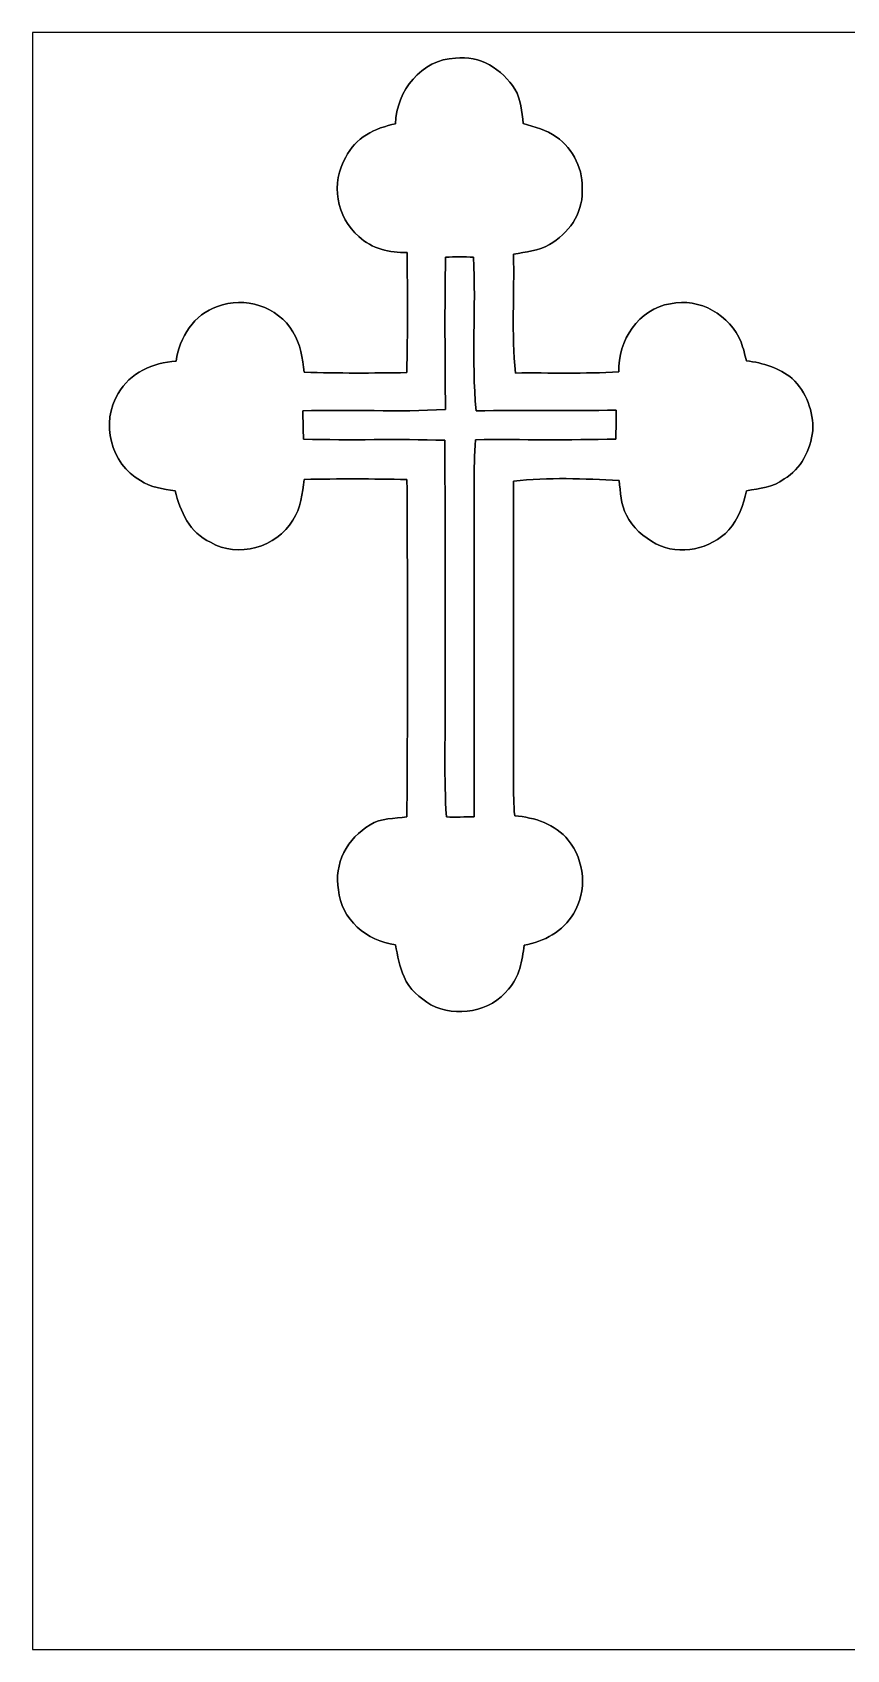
# Model space of a CAD drawing. Header units: centimetres. Extents: x -16.8 to 16.8, y -16.7 to 16.7.
# Drawn here: x -16.77 to 0, y -16.67 to 16.67 of the extents above; entities that cross this region are included whole.
import ezdxf

# ---------------------------------------------------------------- set-up
doc = ezdxf.new("R2010")
doc.units = ezdxf.units.CM
doc.header["$MEASUREMENT"] = 0
doc.layers.add('Layer 1', color=7, linetype='Continuous')

msp = doc.modelspace()

# ---------------------------------------------------------------- linework, layer by layer
at = {"layer": 'Layer 1', "color": 7}
for points, knots in [([(-16.77458, 16.66875), (-16.77458, 16.66875), (16.77458, 16.66875), (16.77458, 16.66875), (16.77458, 16.66875), (16.77458, 16.66875), (16.77458, -16.66875), (16.77458, -16.66875), (16.77458, -16.66875), (16.77458, -16.66875), (-16.77458, -16.66875), (-16.77458, -16.66875), (-16.77458, -16.66875), (-16.77458, -16.66875), (-16.77458, 16.66875), (-16.77458, 16.66875), (-16.77458, 16.66875), (-16.77458, 16.66875), (-16.77458, 16.66875), (-16.77458, 16.66875)], [0, 0, 0, 0, 0.16666667, 0.16666667, 0.16666667, 0.16666667, 0.33333333, 0.33333333, 0.33333333, 0.33333333, 0.5, 0.5, 0.5, 0.5, 0.66666667, 0.66666667, 0.66666667, 0.66666667, 1, 1, 1, 1]), ([(-9.29146, 14.78492), (-9.70351, 14.70131), (-10.13319, 14.49564), (-10.31769, 14.09241), (-10.31769, 14.09241), (-10.63413, 13.57771), (-10.5089, 12.84817), (-10.04605, 12.46117), (-10.04605, 12.46117), (-9.78535, 12.2047), (-9.41035, 12.12497), (-9.05616, 12.12885), (-9.05616, 12.12885), (-9.04275, 11.30476), (-9.04205, 10.48032), (-9.06039, 9.65623), (-9.06039, 9.65623), (-9.76418, 9.64106), (-10.46868, 9.64283), (-11.17247, 9.66082), (-11.17247, 9.66082), (-11.21728, 9.94622), (-11.24409, 10.25031), (-11.41024, 10.49655), (-11.41024, 10.49655), (-11.71011, 11.01972), (-12.4079, 11.22962), (-12.96317, 11.02078), (-12.96317, 11.02078), (-13.44013, 10.85638), (-13.74634, 10.37837), (-13.81548, 9.89365), (-13.81548, 9.89365), (-14.28679, 9.86261), (-14.77151, 9.65129), (-15.00399, 9.22091), (-15.00399, 9.22091), (-15.38182, 8.63318), (-15.15498, 7.76993), (-14.54926, 7.42985), (-14.54926, 7.42985), (-14.33865, 7.28592), (-14.08007, 7.25311), (-13.83383, 7.21995), (-13.83383, 7.21995), (-13.73082, 6.79662), (-13.52797, 6.34612), (-13.10605, 6.15738), (-13.10605, 6.15738), (-12.54054, 5.82119), (-11.74009, 6.05472), (-11.4106, 6.61317), (-11.4106, 6.61317), (-11.23456, 6.85588), (-11.2201, 7.16774), (-11.17247, 7.45314), (-11.17247, 7.45314), (-10.46762, 7.46831), (-9.76242, 7.46725), (-9.05792, 7.44961), (-9.05792, 7.44961), (-9.04416, 5.13221), (-9.03958, 2.81446), (-9.06039, 0.49706), (-9.06039, 0.49706), (-9.31263, 0.4572), (-9.59803, 0.48013), (-9.81886, 0.3302), (-9.81886, 0.3302), (-10.27606, 0.06879), (-10.57487, -0.47907), (-10.46903, -1.00789), (-10.46903, -1.00789), (-10.42247, -1.61325), (-9.87531, -2.06869), (-9.29499, -2.13854), (-9.29499, -2.13854), (-9.2456, -2.36185), (-9.2135, -2.59292), (-9.11754, -2.80282), (-9.11754, -2.80282), (-9.01665, -3.05752), (-8.78805, -3.23321), (-8.56615, -3.37891), (-8.56615, -3.37891), (-8.04369, -3.63961), (-7.3279, -3.53236), (-6.96666, -3.05259), (-6.96666, -3.05259), (-6.74017, -2.80846), (-6.68302, -2.46486), (-6.64422, -2.14701), (-6.64422, -2.14701), (-6.23817, -2.0768), (-5.83918, -1.86337), (-5.62751, -1.4986), (-5.62751, -1.4986), (-5.3407, -1.03858), (-5.39044, -0.40076), (-5.73652, 0.01552), (-5.73652, 0.01552), (-5.99546, 0.35313), (-6.42973, 0.48366), (-6.83824, 0.52105), (-6.83824, 0.52105), (-6.86118, 0.75212), (-6.85941, 0.98531), (-6.86223, 1.21708), (-6.86223, 1.21708), (-6.86259, 3.2833), (-6.85871, 5.34952), (-6.86364, 7.41574), (-6.86364, 7.41574), (-6.14221, 7.50147), (-5.4102, 7.46866), (-4.6863, 7.43091), (-4.6863, 7.43091), (-4.6549, 7.19208), (-4.65984, 6.9342), (-4.53496, 6.71971), (-4.53496, 6.71971), (-4.4136, 6.45478), (-4.17759, 6.26463), (-3.92853, 6.12422), (-3.92853, 6.12422), (-3.43606, 5.87304), (-2.79964, 6.01698), (-2.42429, 6.41068), (-2.42429, 6.41068), (-2.2292, 6.64034), (-2.12654, 6.92926), (-2.06022, 7.21889), (-2.06022, 7.21889), (-1.79599, 7.27287), (-1.50848, 7.28839), (-1.28799, 7.46196), (-1.28799, 7.46196), (-0.93804, 7.66551), (-0.74542, 8.06344), (-0.69638, 8.45397), (-0.69638, 8.45397), (-0.68298, 8.84978), (-0.82726, 9.26042), (-1.1236, 9.53029), (-1.1236, 9.53029), (-1.38324, 9.75854), (-1.7272, 9.85097), (-2.06163, 9.9), (-2.06163, 9.9), (-2.09762, 10.02736), (-2.1269, 10.15647), (-2.17488, 10.27994), (-2.17488, 10.27994), (-2.39713, 10.83839), (-3.03213, 11.2074), (-3.62867, 11.07581), (-3.62867, 11.07581), (-4.2859, 10.97315), (-4.71558, 10.30887), (-4.69194, 9.66964), (-4.69194, 9.66964), (-5.40103, 9.62836), (-6.11223, 9.65376), (-6.82202, 9.64671), (-6.82202, 9.64671), (-6.90845, 10.45916), (-6.84248, 11.27901), (-6.86259, 12.09463), (-6.86259, 12.09463), (-6.61282, 12.15037), (-6.34471, 12.15461), (-6.12316, 12.29783), (-6.12316, 12.29783), (-5.7344, 12.51126), (-5.43384, 12.93283), (-5.44936, 13.38792), (-5.44936, 13.38792), (-5.41584, 13.82219), (-5.62328, 14.26669), (-5.9817, 14.51363), (-5.9817, 14.51363), (-6.18243, 14.66039), (-6.42938, 14.71542), (-6.66186, 14.79091), (-6.66186, 14.79091), (-6.69608, 15.02939), (-6.70384, 15.28586), (-6.83366, 15.49753), (-6.83366, 15.49753), (-7.08907, 15.90393), (-7.56391, 16.21084), (-8.05991, 16.13464), (-8.05991, 16.13464), (-8.75489, 16.12265), (-9.28088, 15.45272), (-9.29146, 14.78492)], [0, 0, 0, 0, 0.02, 0.02, 0.02, 0.02, 0.04, 0.04, 0.04, 0.04, 0.06, 0.06, 0.06, 0.06, 0.08, 0.08, 0.08, 0.08, 0.1, 0.1, 0.1, 0.1, 0.12, 0.12, 0.12, 0.12, 0.14, 0.14, 0.14, 0.14, 0.16, 0.16, 0.16, 0.16, 0.18, 0.18, 0.18, 0.18, 0.2, 0.2, 0.2, 0.2, 0.22, 0.22, 0.22, 0.22, 0.24, 0.24, 0.24, 0.24, 0.26, 0.26, 0.26, 0.26, 0.28, 0.28, 0.28, 0.28, 0.3, 0.3, 0.3, 0.3, 0.32, 0.32, 0.32, 0.32, 0.34, 0.34, 0.34, 0.34, 0.36, 0.36, 0.36, 0.36, 0.38, 0.38, 0.38, 0.38, 0.4, 0.4, 0.4, 0.4, 0.42, 0.42, 0.42, 0.42, 0.44, 0.44, 0.44, 0.44, 0.46, 0.46, 0.46, 0.46, 0.48, 0.48, 0.48, 0.48, 0.5, 0.5, 0.5, 0.5, 0.52, 0.52, 0.52, 0.52, 0.54, 0.54, 0.54, 0.54, 0.56, 0.56, 0.56, 0.56, 0.58, 0.58, 0.58, 0.58, 0.6, 0.6, 0.6, 0.6, 0.62, 0.62, 0.62, 0.62, 0.64, 0.64, 0.64, 0.64, 0.66, 0.66, 0.66, 0.66, 0.68, 0.68, 0.68, 0.68, 0.7, 0.7, 0.7, 0.7, 0.72, 0.72, 0.72, 0.72, 0.74, 0.74, 0.74, 0.74, 0.76, 0.76, 0.76, 0.76, 0.78, 0.78, 0.78, 0.78, 0.8, 0.8, 0.8, 0.8, 0.82, 0.82, 0.82, 0.82, 0.84, 0.84, 0.84, 0.84, 0.86, 0.86, 0.86, 0.86, 0.88, 0.88, 0.88, 0.88, 0.9, 0.9, 0.9, 0.9, 0.92, 0.92, 0.92, 0.92, 0.94, 0.94, 0.94, 0.94, 0.96, 0.96, 0.96, 0.96, 1, 1, 1, 1]), ([(-8.26135, 12.03713), (-8.06909, 12.03889), (-7.87682, 12.03889), (-7.68421, 12.03713), (-7.68421, 12.03713), (-7.63623, 10.98197), (-7.73042, 9.92187), (-7.63305, 8.86919), (-7.63305, 8.86919), (-6.67068, 8.87554), (-5.7083, 8.86672), (-4.74592, 8.88047), (-4.74592, 8.88047), (-4.74839, 8.68186), (-4.75051, 8.48289), (-4.75439, 8.28393), (-4.75439, 8.28393), (-5.71818, 8.26064), (-6.68232, 8.27828), (-7.64611, 8.27193), (-7.64611, 8.27193), (-7.68703, 7.66163), (-7.67151, 7.04956), (-7.67362, 6.43819), (-7.67362, 6.43819), (-7.67256, 4.45911), (-7.67221, 2.48003), (-7.67362, 0.50094), (-7.67362, 0.50094), (-7.86412, 0.4953), (-8.05462, 0.48824), (-8.24477, 0.49742), (-8.24477, 0.49742), (-8.29628, 1.28905), (-8.26594, 2.0828), (-8.27229, 2.87514), (-8.27229, 2.87514), (-8.27828, 4.67042), (-8.2617, 6.46606), (-8.28075, 8.26135), (-8.28075, 8.26135), (-9.24983, 8.28851), (-10.21927, 8.25817), (-11.18835, 8.28181), (-11.18835, 8.28181), (-11.19434, 8.4769), (-11.19964, 8.67163), (-11.20493, 8.86636), (-11.20493, 8.86636), (-10.22526, 8.90305), (-9.24278, 8.83038), (-8.26417, 8.89776), (-8.26417, 8.89776), (-8.27158, 9.9441), (-8.28463, 10.99079), (-8.26135, 12.03713)], [0, 0, 0, 0, 0.06666667, 0.06666667, 0.06666667, 0.06666667, 0.13333333, 0.13333333, 0.13333333, 0.13333333, 0.2, 0.2, 0.2, 0.2, 0.26666667, 0.26666667, 0.26666667, 0.26666667, 0.33333333, 0.33333333, 0.33333333, 0.33333333, 0.4, 0.4, 0.4, 0.4, 0.46666667, 0.46666667, 0.46666667, 0.46666667, 0.53333333, 0.53333333, 0.53333333, 0.53333333, 0.6, 0.6, 0.6, 0.6, 0.66666667, 0.66666667, 0.66666667, 0.66666667, 0.73333333, 0.73333333, 0.73333333, 0.73333333, 0.8, 0.8, 0.8, 0.8, 0.86666667, 0.86666667, 0.86666667, 0.86666667, 1, 1, 1, 1])]:
    msp.add_open_spline(points, degree=3, knots=knots, dxfattribs=at)
at = {"layer": 'Layer 1', "color": 253}
for points, knots in [([(-9.29146, 14.78492), (-9.28088, 15.45272), (-8.75489, 16.12265), (-8.05991, 16.13464), (-8.05991, 16.13464), (-7.56391, 16.21084), (-7.08907, 15.90393), (-6.83366, 15.49753), (-6.83366, 15.49753), (-6.70384, 15.28586), (-6.69608, 15.02939), (-6.66186, 14.79091), (-6.66186, 14.79091), (-6.42938, 14.71542), (-6.18243, 14.66039), (-5.9817, 14.51363), (-5.9817, 14.51363), (-5.62328, 14.26669), (-5.41584, 13.82219), (-5.44936, 13.38792), (-5.44936, 13.38792), (-5.43384, 12.93283), (-5.7344, 12.51126), (-6.12316, 12.29783), (-6.12316, 12.29783), (-6.34471, 12.15461), (-6.61282, 12.15037), (-6.86259, 12.09463), (-6.86259, 12.09463), (-6.84248, 11.27901), (-6.90845, 10.45916), (-6.82202, 9.64671), (-6.82202, 9.64671), (-6.11223, 9.65376), (-5.40103, 9.62836), (-4.69194, 9.66964), (-4.69194, 9.66964), (-4.71558, 10.30887), (-4.2859, 10.97315), (-3.62867, 11.07581), (-3.62867, 11.07581), (-3.03213, 11.2074), (-2.39713, 10.83839), (-2.17488, 10.27994), (-2.17488, 10.27994), (-2.1269, 10.15647), (-2.09762, 10.02736), (-2.06163, 9.9), (-2.06163, 9.9), (-1.7272, 9.85097), (-1.38324, 9.75854), (-1.1236, 9.53029), (-1.1236, 9.53029), (-0.82726, 9.26042), (-0.68298, 8.84978), (-0.69638, 8.45397), (-0.69638, 8.45397), (-0.74542, 8.06344), (-0.93804, 7.66551), (-1.28799, 7.46196), (-1.28799, 7.46196), (-1.50848, 7.28839), (-1.79599, 7.27287), (-2.06022, 7.21889), (-2.06022, 7.21889), (-2.12654, 6.92926), (-2.2292, 6.64034), (-2.42429, 6.41068), (-2.42429, 6.41068), (-2.79964, 6.01698), (-3.43606, 5.87304), (-3.92853, 6.12422), (-3.92853, 6.12422), (-4.17759, 6.26463), (-4.4136, 6.45478), (-4.53496, 6.71971), (-4.53496, 6.71971), (-4.65984, 6.9342), (-4.6549, 7.19208), (-4.6863, 7.43091), (-4.6863, 7.43091), (-5.4102, 7.46866), (-6.14221, 7.50147), (-6.86364, 7.41574), (-6.86364, 7.41574), (-6.85871, 5.34952), (-6.86259, 3.2833), (-6.86223, 1.21708), (-6.86223, 1.21708), (-6.85941, 0.98531), (-6.86118, 0.75212), (-6.83824, 0.52105), (-6.83824, 0.52105), (-6.42973, 0.48366), (-5.99546, 0.35313), (-5.73652, 0.01552), (-5.73652, 0.01552), (-5.39044, -0.40076), (-5.3407, -1.03858), (-5.62751, -1.4986), (-5.62751, -1.4986), (-5.83918, -1.86337), (-6.23817, -2.0768), (-6.64422, -2.14701), (-6.64422, -2.14701), (-6.68302, -2.46486), (-6.74017, -2.80846), (-6.96666, -3.05259), (-6.96666, -3.05259), (-7.3279, -3.53236), (-8.04369, -3.63961), (-8.56615, -3.37891), (-8.56615, -3.37891), (-8.78805, -3.23321), (-9.01665, -3.05752), (-9.11754, -2.80282), (-9.11754, -2.80282), (-9.2135, -2.59292), (-9.2456, -2.36185), (-9.29499, -2.13854), (-9.29499, -2.13854), (-9.87531, -2.06869), (-10.42247, -1.61325), (-10.46903, -1.00789), (-10.46903, -1.00789), (-10.57487, -0.47907), (-10.27606, 0.06879), (-9.81886, 0.3302), (-9.81886, 0.3302), (-9.59803, 0.48013), (-9.31263, 0.4572), (-9.06039, 0.49706), (-9.06039, 0.49706), (-9.03958, 2.81446), (-9.04416, 5.13221), (-9.05792, 7.44961), (-9.05792, 7.44961), (-9.76242, 7.46725), (-10.46762, 7.46831), (-11.17247, 7.45314), (-11.17247, 7.45314), (-11.2201, 7.16774), (-11.23456, 6.85588), (-11.4106, 6.61317), (-11.4106, 6.61317), (-11.74009, 6.05472), (-12.54054, 5.82119), (-13.10605, 6.15738), (-13.10605, 6.15738), (-13.52797, 6.34612), (-13.73082, 6.79662), (-13.83383, 7.21995), (-13.83383, 7.21995), (-14.08007, 7.25311), (-14.33865, 7.28592), (-14.54926, 7.42985), (-14.54926, 7.42985), (-15.15498, 7.76993), (-15.38182, 8.63318), (-15.00399, 9.22091), (-15.00399, 9.22091), (-14.77151, 9.65129), (-14.28679, 9.86261), (-13.81548, 9.89365), (-13.81548, 9.89365), (-13.74634, 10.37837), (-13.44013, 10.85638), (-12.96317, 11.02078), (-12.96317, 11.02078), (-12.4079, 11.22962), (-11.71011, 11.01972), (-11.41024, 10.49655), (-11.41024, 10.49655), (-11.24409, 10.25031), (-11.21728, 9.94622), (-11.17247, 9.66082), (-11.17247, 9.66082), (-10.46868, 9.64283), (-9.76418, 9.64106), (-9.06039, 9.65623), (-9.06039, 9.65623), (-9.04205, 10.48032), (-9.04275, 11.30476), (-9.05616, 12.12885), (-9.05616, 12.12885), (-9.41035, 12.12497), (-9.78535, 12.2047), (-10.04605, 12.46117), (-10.04605, 12.46117), (-10.5089, 12.84817), (-10.63413, 13.57771), (-10.31769, 14.09241), (-10.31769, 14.09241), (-10.13319, 14.49564), (-9.70351, 14.70131), (-9.29146, 14.78492), (-9.29146, 14.78492), (-9.29146, 14.78492), (-9.29146, 14.78492), (-9.29146, 14.78492)], [0, 0, 0, 0, 0.01960784, 0.01960784, 0.01960784, 0.01960784, 0.03921569, 0.03921569, 0.03921569, 0.03921569, 0.05882353, 0.05882353, 0.05882353, 0.05882353, 0.07843137, 0.07843137, 0.07843137, 0.07843137, 0.09803922, 0.09803922, 0.09803922, 0.09803922, 0.11764706, 0.11764706, 0.11764706, 0.11764706, 0.1372549, 0.1372549, 0.1372549, 0.1372549, 0.15686275, 0.15686275, 0.15686275, 0.15686275, 0.17647059, 0.17647059, 0.17647059, 0.17647059, 0.19607843, 0.19607843, 0.19607843, 0.19607843, 0.21568627, 0.21568627, 0.21568627, 0.21568627, 0.23529412, 0.23529412, 0.23529412, 0.23529412, 0.25490196, 0.25490196, 0.25490196, 0.25490196, 0.2745098, 0.2745098, 0.2745098, 0.2745098, 0.29411765, 0.29411765, 0.29411765, 0.29411765, 0.31372549, 0.31372549, 0.31372549, 0.31372549, 0.33333333, 0.33333333, 0.33333333, 0.33333333, 0.35294118, 0.35294118, 0.35294118, 0.35294118, 0.37254902, 0.37254902, 0.37254902, 0.37254902, 0.39215686, 0.39215686, 0.39215686, 0.39215686, 0.41176471, 0.41176471, 0.41176471, 0.41176471, 0.43137255, 0.43137255, 0.43137255, 0.43137255, 0.45098039, 0.45098039, 0.45098039, 0.45098039, 0.47058824, 0.47058824, 0.47058824, 0.47058824, 0.49019608, 0.49019608, 0.49019608, 0.49019608, 0.50980392, 0.50980392, 0.50980392, 0.50980392, 0.52941176, 0.52941176, 0.52941176, 0.52941176, 0.54901961, 0.54901961, 0.54901961, 0.54901961, 0.56862745, 0.56862745, 0.56862745, 0.56862745, 0.58823529, 0.58823529, 0.58823529, 0.58823529, 0.60784314, 0.60784314, 0.60784314, 0.60784314, 0.62745098, 0.62745098, 0.62745098, 0.62745098, 0.64705882, 0.64705882, 0.64705882, 0.64705882, 0.66666667, 0.66666667, 0.66666667, 0.66666667, 0.68627451, 0.68627451, 0.68627451, 0.68627451, 0.70588235, 0.70588235, 0.70588235, 0.70588235, 0.7254902, 0.7254902, 0.7254902, 0.7254902, 0.74509804, 0.74509804, 0.74509804, 0.74509804, 0.76470588, 0.76470588, 0.76470588, 0.76470588, 0.78431373, 0.78431373, 0.78431373, 0.78431373, 0.80392157, 0.80392157, 0.80392157, 0.80392157, 0.82352941, 0.82352941, 0.82352941, 0.82352941, 0.84313725, 0.84313725, 0.84313725, 0.84313725, 0.8627451, 0.8627451, 0.8627451, 0.8627451, 0.88235294, 0.88235294, 0.88235294, 0.88235294, 0.90196078, 0.90196078, 0.90196078, 0.90196078, 0.92156863, 0.92156863, 0.92156863, 0.92156863, 0.94117647, 0.94117647, 0.94117647, 0.94117647, 0.96078431, 0.96078431, 0.96078431, 0.96078431, 1, 1, 1, 1]), ([(-8.26135, 12.03713), (-8.28463, 10.99079), (-8.27158, 9.9441), (-8.26417, 8.89776), (-8.26417, 8.89776), (-9.24278, 8.83038), (-10.22526, 8.90305), (-11.20493, 8.86636), (-11.20493, 8.86636), (-11.19964, 8.67163), (-11.19434, 8.4769), (-11.18835, 8.28181), (-11.18835, 8.28181), (-10.21927, 8.25817), (-9.24983, 8.28851), (-8.28075, 8.26135), (-8.28075, 8.26135), (-8.2617, 6.46606), (-8.27828, 4.67042), (-8.27229, 2.87514), (-8.27229, 2.87514), (-8.26594, 2.0828), (-8.29628, 1.28905), (-8.24477, 0.49742), (-8.24477, 0.49742), (-8.05462, 0.48824), (-7.86412, 0.4953), (-7.67362, 0.50094), (-7.67362, 0.50094), (-7.67221, 2.48003), (-7.67256, 4.45911), (-7.67362, 6.43819), (-7.67362, 6.43819), (-7.67151, 7.04956), (-7.68703, 7.66163), (-7.64611, 8.27193), (-7.64611, 8.27193), (-6.68232, 8.27828), (-5.71818, 8.26064), (-4.75439, 8.28393), (-4.75439, 8.28393), (-4.75051, 8.48289), (-4.74839, 8.68186), (-4.74592, 8.88047), (-4.74592, 8.88047), (-5.7083, 8.86672), (-6.67068, 8.87554), (-7.63305, 8.86919), (-7.63305, 8.86919), (-7.73042, 9.92187), (-7.63623, 10.98197), (-7.68421, 12.03713), (-7.68421, 12.03713), (-7.87682, 12.03889), (-8.06909, 12.03889), (-8.26135, 12.03713)], [0, 0, 0, 0, 0.06666667, 0.06666667, 0.06666667, 0.06666667, 0.13333333, 0.13333333, 0.13333333, 0.13333333, 0.2, 0.2, 0.2, 0.2, 0.26666667, 0.26666667, 0.26666667, 0.26666667, 0.33333333, 0.33333333, 0.33333333, 0.33333333, 0.4, 0.4, 0.4, 0.4, 0.46666667, 0.46666667, 0.46666667, 0.46666667, 0.53333333, 0.53333333, 0.53333333, 0.53333333, 0.6, 0.6, 0.6, 0.6, 0.66666667, 0.66666667, 0.66666667, 0.66666667, 0.73333333, 0.73333333, 0.73333333, 0.73333333, 0.8, 0.8, 0.8, 0.8, 0.86666667, 0.86666667, 0.86666667, 0.86666667, 1, 1, 1, 1])]:
    msp.add_open_spline(points, degree=3, knots=knots, dxfattribs=at)

doc.saveas('drawing.dxf')
